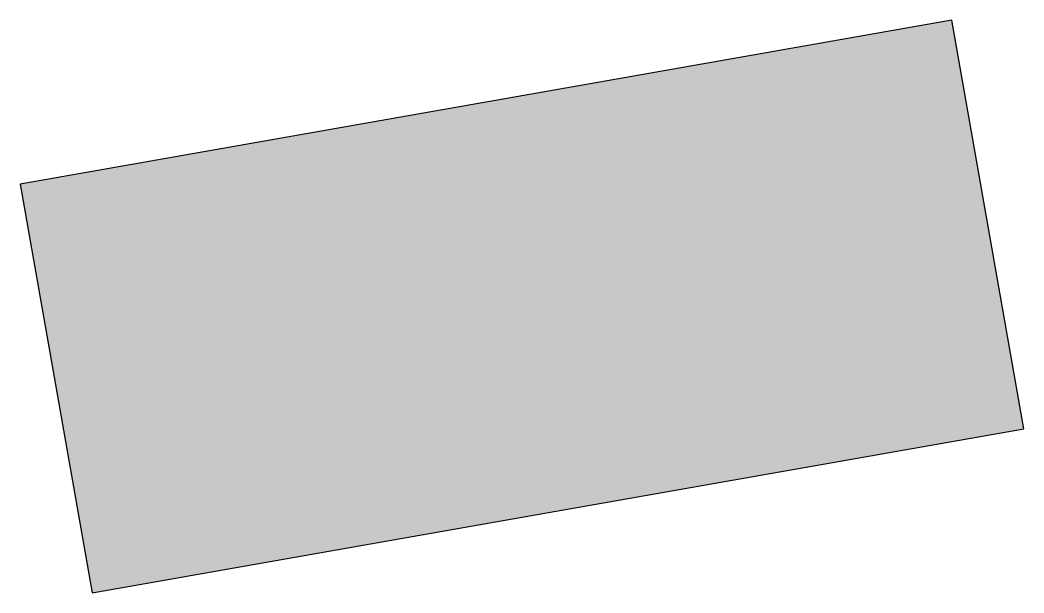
# Model space of a CAD drawing. Header units: millimetres. Extents: x 7.5 to 42.5, y 10 to 30.
import ezdxf

# ---------------------------------------------------------------- set-up
doc = ezdxf.new("R2010")
doc.units = ezdxf.units.MM
doc.layers.get('0').update_dxf_attribs({"lineweight": 25})

msp = doc.modelspace()

# ---------------------------------------------------------------- hatches: boundary and pattern name
at = {"transparency": 33554687}
msp.add_hatch(color=256, dxfattribs=at).paths.add_polyline_path([(10, 10), (42.516, 15.733), (40, 30), (7.484, 24.267)], flags=0)

# ---------------------------------------------------------------- linework, layer by layer
at = {"flags": 128}
msp.add_lwpolyline([(10, 10), (42.516, 15.733), (40, 30), (7.484, 24.267)], close=True, dxfattribs=at)

doc.saveas('drawing.dxf')
